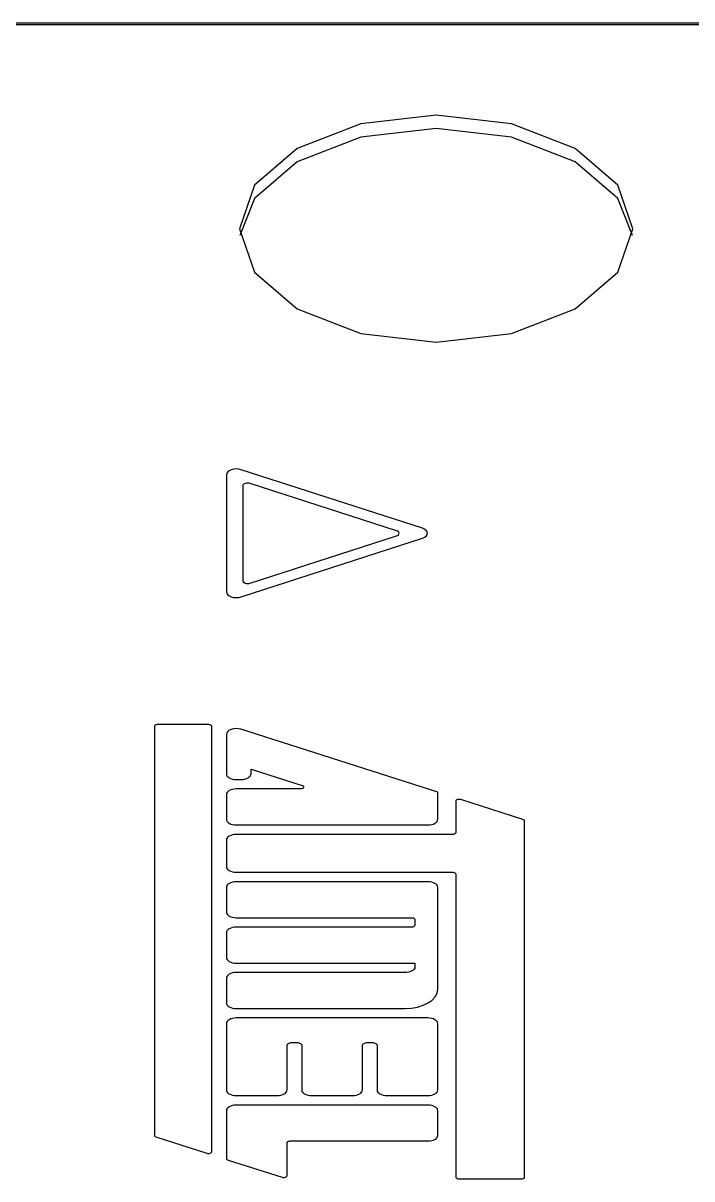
# Model space of a CAD drawing. Header units: millimetres. Extents: x 53 to 380, y 29 to 265.
# Drawn here: x 299.474 to 300.494, y 110.129 to 111.891 of the extents above; entities that cross this region are included whole.
import ezdxf

# ---------------------------------------------------------------- set-up
doc = ezdxf.new("R2010")
doc.units = ezdxf.units.MM

msp = doc.modelspace()

# ---------------------------------------------------------------- linework, layer by layer
at = {"color": 7, "linetype": 'Continuous', "lineweight": 25}
for p, q in [((300.5285, 111.8913), (297.2796, 111.8913)), ((300.5285, 111.8886), (297.2796, 111.8886)), ((299.7841, 111.2027), (299.7841, 111.024)), ((300.0832, 111.1209), (299.8064, 111.2103)), ((299.8091, 111.1855), (299.8091, 111.0412)), ((300.0436, 111.1171), (299.8202, 111.1893)), ((299.8202, 111.0374), (300.0436, 111.1096)), ((299.8064, 111.0164), (300.0832, 111.1058)), ((299.6741, 110.8187), (299.6741, 110.1953)), ((299.7566, 110.8216), (299.6791, 110.8216)), ((299.7616, 110.1705), (299.7616, 110.8187)), ((300.1066, 110.7184), (299.8063, 110.8144)), ((299.7841, 110.8069), (299.7841, 110.7465)), ((299.7991, 110.7379), (299.8066, 110.7379)), ((299.8216, 110.7465), (299.8216, 110.7537)), ((299.8216, 110.7537), (299.8994, 110.7288)), ((299.8969, 110.7234), (299.7991, 110.7234)), ((299.7841, 110.7148), (299.7841, 110.6772)), ((300.1066, 110.6772), (300.1066, 110.7184)), ((300.1341, 110.7047), (300.1341, 110.657)), ((300.2365, 110.6768), (300.1415, 110.7072)), ((299.7991, 110.6686), (300.0916, 110.6686)), ((300.2391, 110.1317), (300.2391, 110.6743)), ((300.1291, 110.6542), (299.7991, 110.6542)), ((299.7841, 110.6455), (299.7841, 110.6051)), ((299.7991, 110.5964), (300.1291, 110.5964)), ((300.0916, 110.582), (299.7991, 110.582)), ((300.1341, 110.5935), (300.1341, 110.1317)), ((299.7841, 110.5733), (299.7841, 110.5358)), ((300.1066, 110.4175), (300.1066, 110.5733)), ((299.7991, 110.5271), (300.0666, 110.5271)), ((300.0666, 110.5127), (299.7991, 110.5127)), ((300.0716, 110.5243), (300.0716, 110.5156)), ((299.7841, 110.5041), (299.7841, 110.4665)), ((299.7991, 110.4579), (300.0716, 110.4579)), ((300.0716, 110.4579), (300.0716, 110.4521)), ((300.0566, 110.4434), (299.7991, 110.4434)), ((299.7841, 110.4348), (299.7841, 110.3973)), ((299.7991, 110.3886), (300.0566, 110.3886)), ((300.0916, 110.3742), (299.7991, 110.3742)), ((299.7841, 110.3655), (299.7841, 110.2645)), ((300.1066, 110.2645), (300.1066, 110.3655)), ((299.8766, 110.2645), (299.8766, 110.3323)), ((299.8841, 110.3366), (299.8916, 110.3366)), ((299.8991, 110.3323), (299.8991, 110.2645)), ((299.9916, 110.2645), (299.9916, 110.3323)), ((299.9991, 110.3366), (300.0066, 110.3366)), ((300.0141, 110.3323), (300.0141, 110.2645)), ((299.7991, 110.2558), (299.8616, 110.2558)), ((299.9141, 110.2558), (299.9766, 110.2558)), ((300.0291, 110.2558), (300.0916, 110.2558)), ((299.7841, 110.2327), (299.7841, 110.1601)), ((300.0916, 110.2414), (299.7991, 110.2414)), ((300.1066, 110.1952), (300.1066, 110.2327)), ((299.6766, 110.1928), (299.7541, 110.168)), ((299.8766, 110.1337), (299.8766, 110.1837)), ((299.8816, 110.1866), (300.0916, 110.1866)), ((299.7866, 110.1576), (299.8691, 110.1312)), ((300.1391, 110.1288), (300.2341, 110.1288))]:
    msp.add_line(p, q, dxfattribs=at)
at = {"color": 7, "linetype": 'Continuous', "lineweight": 25, "flags": 128}
for points in [[(300.4041, 111.5778), (300.3812, 111.6441), (300.3162, 111.7003), (300.2189, 111.7378), (300.1041, 111.751), (299.9892, 111.7378), (299.8919, 111.7003), (299.8269, 111.6441), (299.8041, 111.5778)], [(300.4035, 111.5676), (300.3812, 111.6237), (300.3162, 111.6799), (300.2189, 111.7174), (300.1041, 111.7306), (299.9892, 111.7174), (299.8919, 111.6799), (299.8269, 111.6237), (299.8046, 111.5676)], [(299.8041, 111.5778), (299.8269, 111.5115), (299.8919, 111.4554), (299.9892, 111.4178), (300.1041, 111.4046), (300.2189, 111.4178), (300.3162, 111.4554), (300.3812, 111.5115), (300.4041, 111.5778)], [(299.8064, 111.2103), (299.8028, 111.2111), (299.7989, 111.2114), (299.795, 111.2111), (299.7915, 111.2102), (299.7884, 111.2088), (299.786, 111.207), (299.7846, 111.205), (299.7841, 111.2027)], [(299.8202, 111.1893), (299.8184, 111.1897), (299.8165, 111.1898), (299.8145, 111.1897), (299.8128, 111.1892), (299.8112, 111.1885), (299.81, 111.1876), (299.8093, 111.1866), (299.8091, 111.1855)], [(300.0436, 111.1096), (300.0452, 111.1102), (300.0465, 111.1111), (300.0472, 111.1122), (300.0475, 111.1133), (300.0472, 111.1145), (300.0465, 111.1155), (300.0452, 111.1164), (300.0436, 111.1171)], [(300.0832, 111.1058), (300.0863, 111.1072), (300.0888, 111.109), (300.0903, 111.1111), (300.0908, 111.1133), (300.0903, 111.1156), (300.0888, 111.1177), (300.0863, 111.1195), (300.0832, 111.1209)], [(299.8091, 111.0412), (299.8093, 111.0401), (299.81, 111.039), (299.8112, 111.0381), (299.8128, 111.0374), (299.8145, 111.037), (299.8165, 111.0368), (299.8184, 111.037), (299.8202, 111.0374)], [(299.7841, 111.024), (299.7846, 111.0217), (299.786, 111.0196), (299.7884, 111.0179), (299.7915, 111.0165), (299.795, 111.0156), (299.7989, 111.0153), (299.8028, 111.0156), (299.8064, 111.0164)], [(299.6791, 110.8216), (299.6781, 110.8215), (299.6771, 110.8213), (299.6763, 110.8211), (299.6755, 110.8207), (299.6749, 110.8203), (299.6744, 110.8198), (299.6741, 110.8192), (299.6741, 110.8187)], [(299.7616, 110.8187), (299.7615, 110.8192), (299.7612, 110.8198), (299.7607, 110.8203), (299.7601, 110.8207), (299.7593, 110.8211), (299.7585, 110.8213), (299.7575, 110.8215), (299.7566, 110.8216)], [(299.8063, 110.8144), (299.8027, 110.8153), (299.7989, 110.8155), (299.795, 110.8152), (299.7914, 110.8143), (299.7884, 110.8129), (299.786, 110.8112), (299.7846, 110.8091), (299.7841, 110.8069)], [(299.7841, 110.7465), (299.7843, 110.7448), (299.7852, 110.7432), (299.7866, 110.7417), (299.7884, 110.7404), (299.7907, 110.7393), (299.7933, 110.7385), (299.7961, 110.738), (299.7991, 110.7379)], [(299.8066, 110.7379), (299.8095, 110.738), (299.8123, 110.7385), (299.8149, 110.7393), (299.8172, 110.7404), (299.819, 110.7417), (299.8204, 110.7432), (299.8213, 110.7448), (299.8216, 110.7465)], [(299.7991, 110.7234), (299.7961, 110.7233), (299.7933, 110.7228), (299.7907, 110.722), (299.7884, 110.7209), (299.7866, 110.7196), (299.7852, 110.7181), (299.7843, 110.7165), (299.7841, 110.7148)], [(299.8994, 110.7288), (299.9006, 110.7283), (299.9015, 110.7275), (299.9019, 110.7265), (299.9018, 110.7256), (299.9011, 110.7247), (299.9, 110.724), (299.8985, 110.7236), (299.8969, 110.7234)], [(300.1415, 110.7072), (300.1403, 110.7075), (300.139, 110.7076), (300.1377, 110.7074), (300.1365, 110.7072), (300.1355, 110.7067), (300.1347, 110.7061), (300.1342, 110.7054), (300.1341, 110.7047)], [(299.7841, 110.6772), (299.7843, 110.6756), (299.7852, 110.6739), (299.7866, 110.6724), (299.7884, 110.6711), (299.7907, 110.67), (299.7933, 110.6692), (299.7961, 110.6688), (299.7991, 110.6686)], [(300.0916, 110.6686), (300.0945, 110.6688), (300.0973, 110.6692), (300.0999, 110.67), (300.1022, 110.6711), (300.104, 110.6724), (300.1054, 110.6739), (300.1063, 110.6756), (300.1066, 110.6772)], [(299.7991, 110.6542), (299.7961, 110.654), (299.7933, 110.6535), (299.7907, 110.6527), (299.7884, 110.6516), (299.7866, 110.6503), (299.7852, 110.6488), (299.7843, 110.6472), (299.7841, 110.6455)], [(300.1341, 110.657), (300.134, 110.6565), (300.1337, 110.6559), (300.1332, 110.6554), (300.1326, 110.655), (300.1318, 110.6546), (300.131, 110.6544), (300.13, 110.6542), (300.1291, 110.6542)], [(299.7841, 110.6051), (299.7843, 110.6034), (299.7852, 110.6018), (299.7866, 110.6003), (299.7884, 110.599), (299.7907, 110.5979), (299.7933, 110.5971), (299.7961, 110.5966), (299.7991, 110.5964)], [(300.1291, 110.5964), (300.13, 110.5964), (300.131, 110.5962), (300.1318, 110.5959), (300.1326, 110.5956), (300.1332, 110.5951), (300.1337, 110.5946), (300.134, 110.5941), (300.1341, 110.5935)], [(299.7991, 110.582), (299.7961, 110.5818), (299.7933, 110.5813), (299.7907, 110.5805), (299.7884, 110.5795), (299.7866, 110.5781), (299.7852, 110.5766), (299.7843, 110.575), (299.7841, 110.5733)], [(300.1066, 110.5733), (300.1063, 110.575), (300.1054, 110.5766), (300.104, 110.5781), (300.1022, 110.5795), (300.0999, 110.5805), (300.0973, 110.5813), (300.0945, 110.5818), (300.0916, 110.582)], [(299.7841, 110.5358), (299.7843, 110.5341), (299.7852, 110.5325), (299.7866, 110.531), (299.7884, 110.5297), (299.7907, 110.5286), (299.7933, 110.5278), (299.7961, 110.5273), (299.7991, 110.5271)], [(300.0666, 110.5271), (300.0675, 110.5271), (300.0685, 110.5269), (300.0693, 110.5267), (300.0701, 110.5263), (300.0707, 110.5259), (300.0712, 110.5254), (300.0715, 110.5248), (300.0716, 110.5243)], [(299.7991, 110.5127), (299.7961, 110.5126), (299.7933, 110.5121), (299.7907, 110.5113), (299.7884, 110.5102), (299.7866, 110.5089), (299.7852, 110.5074), (299.7843, 110.5057), (299.7841, 110.5041)], [(300.0716, 110.5156), (300.0715, 110.515), (300.0712, 110.5145), (300.0707, 110.514), (300.0701, 110.5136), (300.0693, 110.5132), (300.0685, 110.5129), (300.0675, 110.5128), (300.0666, 110.5127)], [(299.7841, 110.4665), (299.7843, 110.4648), (299.7852, 110.4632), (299.7866, 110.4617), (299.7884, 110.4604), (299.7907, 110.4593), (299.7933, 110.4585), (299.7961, 110.458), (299.7991, 110.4579)], [(299.7991, 110.4434), (299.7961, 110.4433), (299.7933, 110.4428), (299.7907, 110.442), (299.7884, 110.4409), (299.7866, 110.4396), (299.7852, 110.4381), (299.7843, 110.4365), (299.7841, 110.4348)], [(300.0716, 110.4521), (300.0713, 110.4504), (300.0704, 110.4488), (300.069, 110.4473), (300.0672, 110.446), (300.0649, 110.4449), (300.0623, 110.4441), (300.0595, 110.4436), (300.0566, 110.4434)], [(300.0566, 110.3886), (300.0663, 110.3892), (300.0757, 110.3908), (300.0843, 110.3935), (300.0919, 110.3971), (300.0981, 110.4014), (300.1027, 110.4064), (300.1056, 110.4118), (300.1066, 110.4175)], [(299.7841, 110.3973), (299.7843, 110.3956), (299.7852, 110.3939), (299.7866, 110.3924), (299.7884, 110.3911), (299.7907, 110.3901), (299.7933, 110.3893), (299.7961, 110.3888), (299.7991, 110.3886)], [(299.7991, 110.3742), (299.7961, 110.374), (299.7933, 110.3735), (299.7907, 110.3727), (299.7884, 110.3716), (299.7866, 110.3703), (299.7852, 110.3688), (299.7843, 110.3672), (299.7841, 110.3655)], [(300.1066, 110.3655), (300.1063, 110.3672), (300.1054, 110.3688), (300.104, 110.3703), (300.1022, 110.3716), (300.0999, 110.3727), (300.0973, 110.3735), (300.0945, 110.374), (300.0916, 110.3742)], [(299.8766, 110.3323), (299.8767, 110.3332), (299.8771, 110.334), (299.8778, 110.3347), (299.8787, 110.3354), (299.8799, 110.3359), (299.8812, 110.3363), (299.8826, 110.3366), (299.8841, 110.3366)], [(299.8916, 110.3366), (299.893, 110.3366), (299.8944, 110.3363), (299.8957, 110.3359), (299.8969, 110.3354), (299.8978, 110.3347), (299.8985, 110.334), (299.8989, 110.3332), (299.8991, 110.3323)], [(299.9916, 110.3323), (299.9917, 110.3332), (299.9921, 110.334), (299.9928, 110.3347), (299.9937, 110.3354), (299.9949, 110.3359), (299.9962, 110.3363), (299.9976, 110.3366), (299.9991, 110.3366)], [(300.0066, 110.3366), (300.008, 110.3366), (300.0094, 110.3363), (300.0107, 110.3359), (300.0119, 110.3354), (300.0128, 110.3347), (300.0135, 110.334), (300.0139, 110.3332), (300.0141, 110.3323)], [(299.7841, 110.2645), (299.7843, 110.2628), (299.7852, 110.2612), (299.7866, 110.2597), (299.7884, 110.2584), (299.7907, 110.2573), (299.7933, 110.2565), (299.7961, 110.256), (299.7991, 110.2558)], [(299.8616, 110.2558), (299.8645, 110.256), (299.8673, 110.2565), (299.8699, 110.2573), (299.8722, 110.2584), (299.874, 110.2597), (299.8754, 110.2612), (299.8763, 110.2628), (299.8766, 110.2645)], [(299.8991, 110.2645), (299.8993, 110.2628), (299.9002, 110.2612), (299.9016, 110.2597), (299.9034, 110.2584), (299.9057, 110.2573), (299.9083, 110.2565), (299.9111, 110.256), (299.9141, 110.2558)], [(299.9766, 110.2558), (299.9795, 110.256), (299.9823, 110.2565), (299.9849, 110.2573), (299.9872, 110.2584), (299.989, 110.2597), (299.9904, 110.2612), (299.9913, 110.2628), (299.9916, 110.2645)], [(300.0141, 110.2645), (300.0143, 110.2628), (300.0152, 110.2612), (300.0166, 110.2597), (300.0184, 110.2584), (300.0207, 110.2573), (300.0233, 110.2565), (300.0261, 110.256), (300.0291, 110.2558)], [(300.0916, 110.2558), (300.0945, 110.256), (300.0973, 110.2565), (300.0999, 110.2573), (300.1022, 110.2584), (300.104, 110.2597), (300.1054, 110.2612), (300.1063, 110.2628), (300.1066, 110.2645)], [(299.7991, 110.2414), (299.7961, 110.2412), (299.7933, 110.2407), (299.7907, 110.2399), (299.7884, 110.2389), (299.7866, 110.2375), (299.7852, 110.236), (299.7843, 110.2344), (299.7841, 110.2327)], [(300.1066, 110.2327), (300.1063, 110.2344), (300.1054, 110.236), (300.104, 110.2375), (300.1022, 110.2389), (300.0999, 110.2399), (300.0973, 110.2407), (300.0945, 110.2412), (300.0916, 110.2414)], [(300.0916, 110.1866), (300.0945, 110.1867), (300.0973, 110.1872), (300.0999, 110.188), (300.1022, 110.1891), (300.104, 110.1904), (300.1054, 110.1919), (300.1063, 110.1935), (300.1066, 110.1952)], [(299.8766, 110.1837), (299.8766, 110.1842), (299.8769, 110.1848), (299.8774, 110.1853), (299.878, 110.1857), (299.8788, 110.1861), (299.8796, 110.1863), (299.8806, 110.1865), (299.8816, 110.1866)], [(299.7541, 110.168), (299.7553, 110.1677), (299.7566, 110.1676), (299.7579, 110.1677), (299.7591, 110.168), (299.7601, 110.1685), (299.7609, 110.1691), (299.7614, 110.1698), (299.7616, 110.1705)], [(299.8691, 110.1312), (299.8703, 110.1309), (299.8716, 110.1308), (299.8729, 110.1309), (299.8741, 110.1312), (299.8751, 110.1317), (299.8759, 110.1323), (299.8764, 110.133), (299.8766, 110.1337)], [(300.1341, 110.1317), (300.1341, 110.1311), (300.1344, 110.1306), (300.1349, 110.1301), (300.1355, 110.1297), (300.1363, 110.1293), (300.1371, 110.129), (300.1381, 110.1289), (300.1391, 110.1288)], [(300.2341, 110.1288), (300.235, 110.1289), (300.236, 110.129), (300.2368, 110.1293), (300.2376, 110.1297), (300.2382, 110.1301), (300.2387, 110.1306), (300.239, 110.1311), (300.2391, 110.1317)]]:
    msp.add_lwpolyline(points, dxfattribs=at)
at = {"color": 7, "linetype": 'Continuous', "lineweight": 25}
for centre, start, end in [((300.236, 110.6737), 10.4626, 80.7034), ((299.6771, 110.1959), 190.4518, 260.7025), ((299.7871, 110.1607), 190.4532, 260.7011)]:
    msp.add_arc(centre, 0.00313, start, end, dxfattribs=at)

doc.saveas('drawing.dxf')
